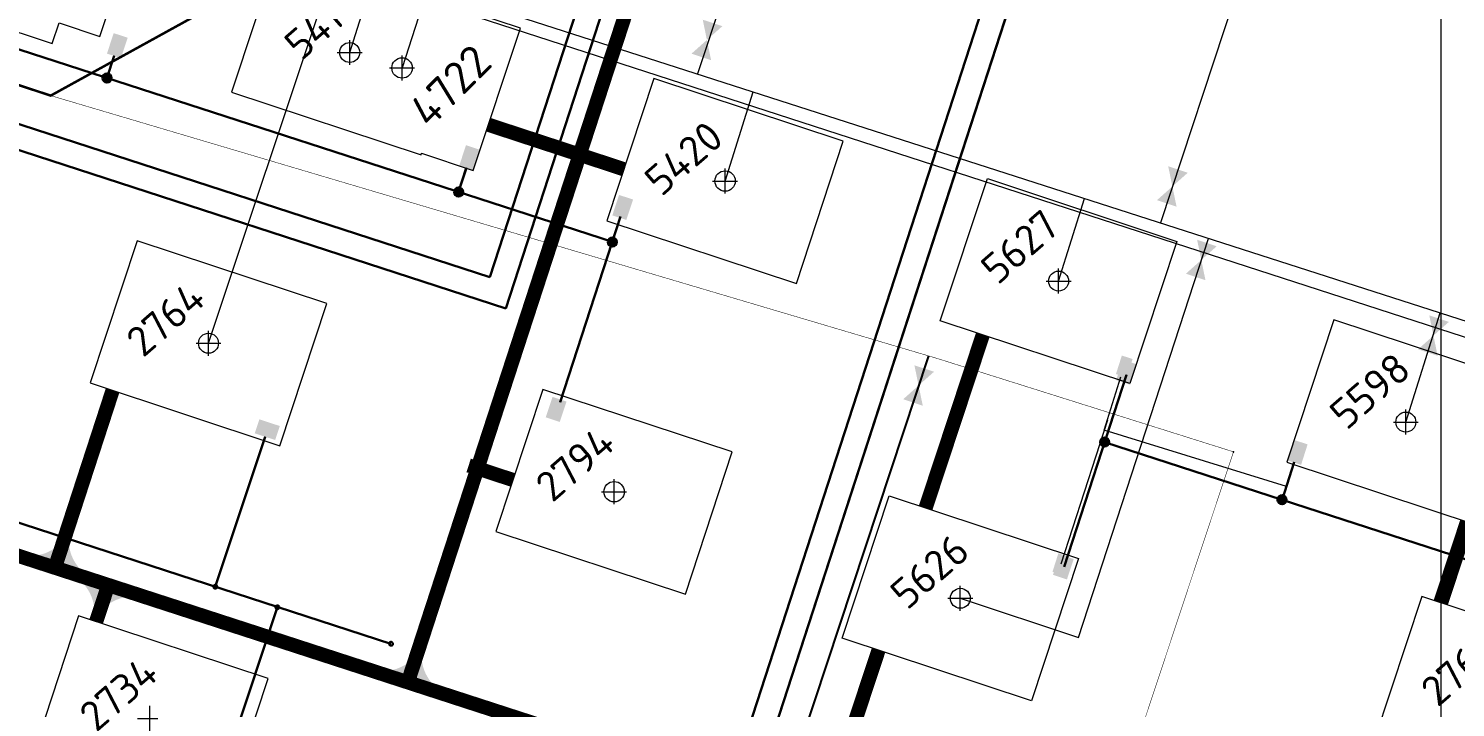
# Model space of a CAD drawing. Header units: millimetres. Extents: x 519 to 9564855, y -810 to 5021775.
# Drawn here: x 9542434 to 9543006, y 4996471 to 4996743 of the extents above; entities that cross this region are included whole.
import ezdxf

# ---------------------------------------------------------------- set-up
doc = ezdxf.new("R2010")
doc.units = ezdxf.units.MM
doc.header["$LTSCALE"] = 2
doc.header["$MEASUREMENT"] = 0
doc.header["$PDMODE"] = 2
doc.header["$PDSIZE"] = 5
doc.linetypes.add('92051501$0$DASHED', pattern=[0.75, 0.5, -0.25])
doc.linetypes.add('92051501$0$GROUND2', pattern=[35, 25, -10])
for name, color, linetype in [('164 скв. на 2011 год (измененные)', 121, 'Continuous'), ('Existing roads', 41, 'Continuous'), ('FIBERGLASS', 212, 'Continuous'), ('GRID_PULKOVO', 7, 'Continuous'), ('OilColl&Flowlines', 3, 'Continuous'), ('POINT', 7, 'Continuous'), ('Stage 12 wells.Text&Frame', 52, 'Continuous'), ('Stage VII wells', 9, 'Continuous'), ('лэп', 1, 'Continuous'), ('Скважины  2018 года', 7, 'Continuous'), ('Скважины 2017г', 221, 'Continuous')]:
    doc.layers.add(name, color=color, linetype=linetype)
for name, color, linetype, lineweight in [('200 скв. на 2010 год', 61, 'Continuous', 0), ('PPLINE_GAS', 4, 'GAS_LINE', 30), ('Электро', 1, 'Continuous', 30), ('Электроснаб', 1, 'Continuous', 18), ('Электроснабжене', 1, 'Continuous', 18)]:
    doc.layers.add(name, color=color, linetype=linetype, lineweight=lineweight)
doc.styles.add('92051501$0$STANDARD', font='simplex.shx')
doc.styles.add('Elect', font='isocpeur.ttf')
doc.styles.get("Standard").update_dxf_attribs({"font": 'isocpeur.ttf', "width": 0.5})
doc.linetypes.add('CAB', pattern='A,0.7,-0.43403,["K",Standard,S=0.9,R=0,X=-0.4,Y=-0.3],-0.8', length=1.93403)
doc.linetypes.add('GAS_LINE', pattern='A,0.5,-0.2,["G",92051501$0$STANDARD,S=0.1,R=0,X=-0.1,Y=-0.05],-0.05', length=0.75)

# ---------------------------------------------------------------- blocks, each defined once
blk = doc.blocks.new('CROSS')
at = {"color": 0}
for p, q in [((-50, 0), (50, 0)), ((0, -50), (0, 50))]:
    blk.add_line(p, q, dxfattribs=at)

msp = doc.modelspace()

# ---------------------------------------------------------------- hatches: boundary and pattern name
at = {"layer": 'Existing roads', "lineweight": 0}
h = msp.add_hatch(color=256, dxfattribs=at)
h.paths.add_polyline_path([(9542448.49391, 4996536.0376), (9542450.08115, 4996535.44083, 0.155118741), (9542454.6138, 4996525.90382), (9542446.05821, 4996528.65696)])
h.paths.add_polyline_path([(9542446.96821, 4996536.61122), (9542448.49391, 4996536.0376), (9542446.05821, 4996528.65696), (9542437.26227, 4996531.48744, 0.161550784)])
h = msp.add_hatch(color=256, dxfattribs=at)
h.paths.add_polyline_path([(9542461.7441, 4996510.26834), (9542460.15686, 4996510.86511, 0.155118741), (9542455.6242, 4996520.40212), (9542464.1798, 4996517.64898)])
h.paths.add_polyline_path([(9542463.2698, 4996509.69472), (9542461.7441, 4996510.26834), (9542464.1798, 4996517.64898), (9542472.97574, 4996514.81849, 0.161550784)])
h = msp.add_hatch(color=256, dxfattribs=at)
h.paths.add_polyline_path([(9542589.91449, 4996489.91555), (9542591.50173, 4996489.31879, 0.155118741), (9542596.03438, 4996479.78178), (9542587.47879, 4996482.53492)])
h.paths.add_polyline_path([(9542588.38879, 4996490.48918), (9542589.91449, 4996489.91555), (9542587.47879, 4996482.53492), (9542578.68285, 4996485.3654, 0.161550784)])
at = {"layer": 'Скважины 2017г', "linetype": 'ByBlock', "lineweight": 0, "ltscale": 40}
h = msp.add_hatch(color=1, dxfattribs=at)
h.dxf.hatch_style = 1
h.set_gradient(color1=(255, 0, 0), color2=(255, 0, 0), tint=1)
h.paths.add_polyline_path([(9542874.10185, 4996602.76813), (9542876.4609, 4996610.19518), (9542872.14702, 4996611.5654), (9542869.78797, 4996604.13834)])
h = msp.add_hatch(color=1, dxfattribs=at)
h.dxf.hatch_style = 1
h.set_gradient(color1=(255, 0, 0), color2=(255, 0, 0), tint=1)
h.paths.add_polyline_path([(9542848.66776, 4996523.56002), (9542851.02681, 4996530.98708), (9542846.71293, 4996532.35729), (9542844.35388, 4996524.93023)])
at = {"layer": 'Электро'}
for points in [[(9542465.28511, 4996732.57274), (9542470.89734, 4996730.71576), (9542473.60457, 4996738.89762), (9542467.99234, 4996740.7546)], [(9542606.52864, 4996687.68097), (9542612.14088, 4996685.82398), (9542614.84811, 4996694.00584), (9542609.23587, 4996695.86282)], [(9542667.89265, 4996667.74259), (9542673.50489, 4996665.88561), (9542676.21211, 4996674.06746), (9542670.59988, 4996675.92445)], [(9542641.1969, 4996586.82516), (9542646.80914, 4996584.96817), (9542649.51637, 4996593.15003), (9542643.90413, 4996595.00702)], [(9542532.73431, 4996577.70882), (9542534.5913, 4996583.32106), (9542526.40944, 4996586.02829), (9542524.55246, 4996580.41605)]]:
    msp.add_hatch(color=256, dxfattribs=at).paths.add_polyline_path(points)
h = msp.add_hatch(color=256, dxfattribs=at)
edge = h.paths.add_edge_path()
edge.add_arc((9542465.24978, 4996722.73789), 1.80448, 0, 360)
h = msp.add_hatch(color=256, dxfattribs=at)
edge = h.paths.add_edge_path()
edge.add_arc((9542606.25493, 4996677.15801), 1.80448, 0, 360)
h = msp.add_hatch(color=256, dxfattribs=at)
edge = h.paths.add_edge_path()
edge.add_arc((9542667.92493, 4996657.12022), 1.80448, 0, 360)
at = {"layer": 'Электро', "ltscale": 7.5}
for points in [[(9542869.88845, 4996601.72692), (9542875.50068, 4996599.86993), (9542878.20791, 4996608.05179), (9542872.59567, 4996609.90878)], [(9542946.63101, 4996575.9907), (9542940.99888, 4996577.78646), (9542938.38091, 4996569.57561), (9542944.01303, 4996567.77985)], [(9542844.53722, 4996523.70386), (9542850.14945, 4996521.84687), (9542852.85668, 4996530.02873), (9542847.24444, 4996531.88571)]]:
    msp.add_hatch(color=256, dxfattribs=at).paths.add_polyline_path(points)
at = {"layer": 'Электро'}
h = msp.add_hatch(color=256, dxfattribs=at)
edge = h.paths.add_edge_path()
edge.add_arc((9542865.24816, 4996576.91689), 1.80448, 0, 360)
h = msp.add_hatch(color=256, dxfattribs=at)
edge = h.paths.add_edge_path()
edge.add_arc((9542936.38862, 4996553.80195), 1.80448, 0, 360)
at = {"layer": 'Электроснаб', "linetype": '92051501$0$DASHED', "lineweight": 0}
for points in [[(9542465.28511, 4996732.57274), (9542470.89734, 4996730.71576), (9542473.60457, 4996738.89762), (9542467.99234, 4996740.7546)], [(9542606.52864, 4996687.68097), (9542612.14088, 4996685.82398), (9542614.84811, 4996694.00584), (9542609.23587, 4996695.86282)], [(9542667.89265, 4996667.74259), (9542673.50489, 4996665.88561), (9542676.21211, 4996674.06746), (9542670.59988, 4996675.92445)], [(9542641.1969, 4996586.82516), (9542646.80914, 4996584.96817), (9542649.51637, 4996593.15003), (9542643.90413, 4996595.00702)], [(9542532.73431, 4996577.70882), (9542534.5913, 4996583.32106), (9542526.40944, 4996586.02829), (9542524.55246, 4996580.41605)]]:
    msp.add_hatch(color=1, dxfattribs=at).paths.add_polyline_path(points)
h = msp.add_hatch(color=1, dxfattribs=at)
edge = h.paths.add_edge_path()
edge.add_arc((9542465.24978, 4996722.73789), 1.80448, 0, 360)
h = msp.add_hatch(color=1, dxfattribs=at)
edge = h.paths.add_edge_path()
edge.add_arc((9542606.25493, 4996677.15801), 1.80448, 0, 360)
h = msp.add_hatch(color=1, dxfattribs=at)
edge = h.paths.add_edge_path()
edge.add_arc((9542667.92493, 4996657.12022), 1.80448, 0, 360)
at = {"layer": 'Электроснаб', "linetype": '92051501$0$DASHED', "lineweight": 0, "ltscale": 7.5}
for points in [[(9542869.88845, 4996601.72692), (9542875.50068, 4996599.86993), (9542878.20791, 4996608.05179), (9542872.59567, 4996609.90878)], [(9542946.63101, 4996575.9907), (9542940.99888, 4996577.78646), (9542938.38091, 4996569.57561), (9542944.01303, 4996567.77985)], [(9542844.53722, 4996523.70386), (9542850.14945, 4996521.84687), (9542852.85668, 4996530.02873), (9542847.24444, 4996531.88571)]]:
    msp.add_hatch(color=1, dxfattribs=at).paths.add_polyline_path(points)
at = {"layer": 'Электроснаб', "linetype": '92051501$0$DASHED', "lineweight": 0}
h = msp.add_hatch(color=1, dxfattribs=at)
edge = h.paths.add_edge_path()
edge.add_arc((9542865.24816, 4996576.91689), 1.80448, 0, 360)
h = msp.add_hatch(color=1, dxfattribs=at)
edge = h.paths.add_edge_path()
edge.add_arc((9542936.38862, 4996553.80195), 1.80448, 0, 360)
at = {"layer": 'Электроснабжене', "linetype": '92051501$0$DASHED', "lineweight": 0}
for points in [[(9542465.28511, 4996732.57274), (9542470.89734, 4996730.71576), (9542473.60457, 4996738.89762), (9542467.99234, 4996740.7546)], [(9542606.52864, 4996687.68097), (9542612.14088, 4996685.82398), (9542614.84811, 4996694.00584), (9542609.23587, 4996695.86282)], [(9542667.89265, 4996667.74259), (9542673.50489, 4996665.88561), (9542676.21211, 4996674.06746), (9542670.59988, 4996675.92445)], [(9542641.1969, 4996586.82516), (9542646.80914, 4996584.96817), (9542649.51637, 4996593.15003), (9542643.90413, 4996595.00702)], [(9542532.73431, 4996577.70882), (9542534.5913, 4996583.32106), (9542526.40944, 4996586.02829), (9542524.55246, 4996580.41605)]]:
    msp.add_hatch(color=1, dxfattribs=at).paths.add_polyline_path(points)
h = msp.add_hatch(color=1, dxfattribs=at)
edge = h.paths.add_edge_path()
edge.add_arc((9542465.24978, 4996722.73789), 1.80448, 0, 360)
h = msp.add_hatch(color=1, dxfattribs=at)
edge = h.paths.add_edge_path()
edge.add_arc((9542606.25493, 4996677.15801), 1.80448, 0, 360)
h = msp.add_hatch(color=1, dxfattribs=at)
edge = h.paths.add_edge_path()
edge.add_arc((9542667.92493, 4996657.12022), 1.80448, 0, 360)
at = {"layer": 'Электроснабжене', "linetype": '92051501$0$DASHED', "lineweight": 0, "ltscale": 7.5}
for points in [[(9542869.88845, 4996601.72692), (9542875.50068, 4996599.86993), (9542878.20791, 4996608.05179), (9542872.59567, 4996609.90878)], [(9542946.63101, 4996575.9907), (9542940.99888, 4996577.78646), (9542938.38091, 4996569.57561), (9542944.01303, 4996567.77985)], [(9542844.53722, 4996523.70386), (9542850.14945, 4996521.84687), (9542852.85668, 4996530.02873), (9542847.24444, 4996531.88571)]]:
    msp.add_hatch(color=1, dxfattribs=at).paths.add_polyline_path(points)
at = {"layer": 'Электроснабжене', "linetype": '92051501$0$DASHED', "lineweight": 0}
h = msp.add_hatch(color=1, dxfattribs=at)
edge = h.paths.add_edge_path()
edge.add_arc((9542865.24816, 4996576.91689), 1.80448, 0, 360)
h = msp.add_hatch(color=1, dxfattribs=at)
edge = h.paths.add_edge_path()
edge.add_arc((9542936.38862, 4996553.80195), 1.80448, 0, 360)

# ---------------------------------------------------------------- linework, layer by layer
at = {"layer": '164 скв. на 2011 год (измененные)', "color": 0, "linetype": 'ByBlock', "lineweight": 0}
msp.add_lwpolyline([(9542938.28202, 4996568.8776), (9543014.26255, 4996543.73702), (9543033.11798, 4996600.72241), (9542957.13745, 4996625.86299)], close=True, dxfattribs=at)
msp.add_circle((9542986, 4996584.9), 4, dxfattribs=at)
msp.add_point((9542986, 4996584.9), dxfattribs=at)
at = {"layer": '200 скв. на 2010 год', "color": 0, "linetype": 'ByBlock', "lineweight": 0}
msp.add_lwpolyline([(9542402.61764, 4996813.34308), (9542386.23745, 4996818.76299), (9542367.38202, 4996761.77759), (9542443.36255, 4996736.63701), (9542446.08236, 4996744.85692)], dxfattribs=at)
at = {"layer": 'Existing roads', "linetype": 'ByBlock', "lineweight": 0}
msp.add_line((9542467.31593, 4996596.85682), (9542444.40894, 4996526.5654), dxfattribs=at)
at = {"layer": 'Existing roads', "lineweight": 0, "const_width": 5.7, "flags": 128}
for points in [[(9542751.7726, 4996989.64924), (9542585.89278, 4996480.63747)], [(9541688.76596, 4996771.85929), (9542860.23265, 4996391.58233)], [(9542618.30399, 4996704.01791), (9542654.79056, 4996692.05429)], [(9542654.79056, 4996692.05429), (9542672.53308, 4996686.20452)], [(9542816.41524, 4996619.84161), (9542793.47759, 4996550.51883)], [(9542467.56035, 4996597.60683), (9542444.40894, 4996526.5654)], [(9542610.29056, 4996567.55429), (9542628.03308, 4996561.70452)], [(9542460.92278, 4996504.9026), (9542465.75113, 4996519.44261)], [(9542774.62216, 4996493.53344), (9542752.46379, 4996426.56584)]]:
    msp.add_lwpolyline(points, dxfattribs=at)
at = {"layer": 'Existing roads', "linetype": 'ByBlock', "lineweight": 0, "ltscale": 80}
msp.add_lwpolyline([(9543000.00017, 4996512.56062, 6, 6, 0), (9543010.70533, 4996544.91403, 0.2, 0.2, 0)], format="xyseb", dxfattribs=at)
at = {"layer": 'Existing roads', "color": 0, "linetype": 'ByBlock', "lineweight": 0, "ltscale": 80}
msp.add_point((9542668.6, 4996557), dxfattribs=at)
at = {"layer": 'FIBERGLASS', "lineweight": 0, "ltscale": 5, "const_width": 1}
msp.add_lwpolyline([(9541202.46, 4996731.86), (9541157.86089, 4996595.43189), (9541344.59256, 4996532.15575), (9542055.29603, 4996843.09363), (9542442.74738, 4996715.71339), (9542720.61, 4996868.84), (9542838.83, 4997229.37), (9543081.81, 4997149.7), (9543145.77, 4997182.12), (9543440.72, 4997085.62), (9543558.29, 4997444.97), (9544154.46845, 4997245.2615), (9544223.59731, 4997450.79678)], dxfattribs=at)
at = {"layer": 'GRID_PULKOVO', "lineweight": 0}
msp.add_line((9543000.00017, 5010000), (9543000.00017, 4991999.97358), dxfattribs=at)
at = {"layer": 'OilColl&Flowlines', "linetype": 'ByBlock', "lineweight": 0}
for p, q in [((9542752.5, 4996876.9), (9542702.06099, 4996724.4619, -15.37285)), ((9542506, 4996616.5), (9542557.56196, 4996770.88399, -13.42779))]:
    msp.add_line(p, q, dxfattribs=at)
at = {"layer": 'OilColl&Flowlines', "lineweight": 0}
for p, q in [((9542934, 4996805), (9542887.58432, 4996664.7213, -17.88555)), ((9542466.89751, 4996800.04923, -12.20314), (9543405.25745, 4996498.19449, -24.878)), ((9542594.06178, 4996759.1426, -26.24171), (9542583.6, 4996726.8))]:
    msp.add_line(p, q, dxfattribs=at)
at = {"layer": 'OilColl&Flowlines', "linetype": 'ByBlock', "lineweight": 0, "ltscale": 200}
msp.add_line((9542986, 4996584.9), (9542999.80274, 4996628.62251), dxfattribs=at)
at = {"layer": 'OilColl&Flowlines', "linetype": '92051501$0$GROUND2', "lineweight": -2, "ltscale": 50, "elevation": -9.1919}
msp.add_lwpolyline([(9542794.60334, 4996611.44636), (9542732.9989, 4996425.28971), (9543428.17013, 4996195.27854)], dxfattribs=at)
at = {"layer": 'OilColl&Flowlines', "linetype": 'ByBlock', "lineweight": 0}
for points in [[(9542711.9942, 4996743.53734), (9542705.81418, 4996738.03277), (9542704.1371, 4996746.13711)], [(9542707.49126, 4996729.92843), (9542699.63416, 4996732.5282), (9542705.81418, 4996738.03277)], [(9542910.18547, 4996655.36455), (9542904.00544, 4996649.85998), (9542902.32836, 4996657.96432)], [(9542905.68253, 4996641.75564), (9542897.82542, 4996644.35542), (9542904.00544, 4996649.85998)], [(9543003.26076, 4996625.06169), (9542997.08074, 4996619.55712), (9542995.40365, 4996627.66146)], [(9542998.75782, 4996611.45278), (9542990.90071, 4996614.05256), (9542997.08074, 4996619.55712)]]:
    msp.add_solid(points, dxfattribs=at)
at = {"layer": 'OilColl&Flowlines', "lineweight": 0}
for points in [[(9542898.59516, 4996684.82571), (9542892.41514, 4996679.32114), (9542890.73806, 4996687.42548)], [(9542894.09222, 4996671.2168), (9542886.23512, 4996673.81658), (9542892.41514, 4996679.32114)], [(9542796.85157, 4996605.06982, -9.1919), (9542790.67155, 4996599.56525, -9.1919), (9542788.99446, 4996607.66959, -9.1919)], [(9542792.34863, 4996591.46091, -9.1919), (9542784.49152, 4996594.06069, -9.1919), (9542790.67155, 4996599.56525, -9.1919)]]:
    msp.add_solid(points, dxfattribs=at)
at = {"layer": 'PPLINE_GAS', "color": 4, "linetype": 'GAS_LINE', "lineweight": 0, "ltscale": 25}
msp.add_line((9542142.95455, 4996899.94455), (9543386.04343, 4996496.88323), dxfattribs=at)
at = {"layer": 'Stage 12 wells.Text&Frame', "color": 0, "linetype": 'ByBlock', "lineweight": 0}
msp.add_lwpolyline([(9542446.08236, 4996744.85692), (9542462.46255, 4996739.43701), (9542481.31798, 4996796.42241), (9542405.33745, 4996821.56299), (9542402.61764, 4996813.34308)], dxfattribs=at)
at = {"layer": 'Stage 12 wells.Text&Frame', "color": 0, "lineweight": 0}
msp.add_lwpolyline([(9542591.40025, 4996692.60688), (9542612.16255, 4996685.73701), (9542631.01798, 4996742.72241), (9542555.03745, 4996767.86299), (9542554.80443, 4996767.15874)], dxfattribs=at)
msp.add_circle((9542583.6, 4996726.8), 4.0951, dxfattribs=at)
at = {"layer": 'Stage VII wells', "color": 0, "linetype": 'ByBlock', "lineweight": 0}
for points in [[(9542458.58202, 4996600.5776), (9542534.56255, 4996575.43702), (9542553.41798, 4996632.42241), (9542477.43745, 4996657.56299)], [(9542973.58202, 4996458.0776), (9543049.56255, 4996432.93702), (9543068.41798, 4996489.92241), (9542992.43745, 4996515.06299)]]:
    msp.add_lwpolyline(points, close=True, dxfattribs=at)
msp.add_circle((9542506, 4996616.5), 4, dxfattribs=at)
at = {"layer": 'Stage VII wells', "color": 0, "linetype": 'ByBlock', "lineweight": 0, "ltscale": 80}
msp.add_point((9542506, 4996616.5), dxfattribs=at)
at = {"layer": 'лэп', "color": 0, "linetype": 'ByBlock', "lineweight": 0, "ltscale": 80}
msp.add_point((9542583.6, 4996726.8), dxfattribs=at)
at = {"layer": 'Скважины  2018 года', "color": 3, "linetype": 'ByBlock', "lineweight": 0, "ltscale": 50}
for p, q in [((9542562.6, 4996733), (9542573.00446, 4996765.91639, -13.63638)), ((9542713.1, 4996681.5), (9542724.37925, 4996717.22165, -15.68107))]:
    msp.add_line(p, q, dxfattribs=at)
at = {"layer": 'Скважины  2018 года', "color": 0, "linetype": 'ByBlock', "lineweight": 0}
msp.add_lwpolyline([(9542554.80443, 4996767.15874), (9542534.00522, 4996774.01632), (9542515.2178, 4996717.03358), (9542591.19478, 4996691.98368), (9542591.40025, 4996692.60688)], dxfattribs=at)
msp.add_lwpolyline([(9542665.7178, 4996665.53358), (9542741.69478, 4996640.48368), (9542760.4822, 4996697.46642), (9542684.50522, 4996722.51632)], close=True, dxfattribs=at)
at = {"layer": 'Скважины  2018 года', "linetype": 'ByBlock', "lineweight": 0, "ltscale": 2}
msp.add_lwpolyline([(9542621.2178, 4996541.03358), (9542697.19478, 4996515.98368), (9542715.9822, 4996572.96642), (9542640.00522, 4996598.01632)], close=True, dxfattribs=at)
at = {"layer": 'Скважины  2018 года', "color": 0, "linetype": 'ByBlock', "lineweight": 0}
for centre, radius in [((9542562.6, 4996733), 4), ((9542713.1, 4996681.5), 4.0951)]:
    msp.add_circle(centre, radius, dxfattribs=at)
at = {"layer": 'Скважины  2018 года', "linetype": 'ByBlock', "lineweight": 0, "ltscale": 2}
msp.add_circle((9542668.6, 4996557), 4.0951, dxfattribs=at)
at = {"layer": 'Скважины  2018 года', "color": 0, "linetype": 'ByBlock', "lineweight": 0}
for p in [(9542562.6, 4996733), (9542713.1, 4996681.5), (9542482.5, 4996466.2)]:
    msp.add_point(p, dxfattribs=at)
at = {"layer": 'Скважины  2018 года', "linetype": 'ByBlock', "lineweight": 0, "ltscale": 2}
msp.add_point((9542668.6, 4996557), dxfattribs=at)
at = {"layer": 'Скважины 2017г', "color": 116, "linetype": 'ByBlock', "lineweight": 0, "ltscale": 40, "true_color": 0x136734, "const_width": 0.2, "elevation": -25.7013}
for points in [[(9542916.9032, 4996573.0002), (9542798.0554, 4996610.4234), (9542442.74738, 4996715.71339)], [(9542794.4, 4996355.5), (9542839.06279, 4996340.50646), (9542853.88142, 4996385.29334), (9542863.924, 4996413.3742), (9542916.9032, 4996573.0002)]]:
    msp.add_lwpolyline(points, dxfattribs=at)
at = {"layer": 'Скважины 2017г', "color": 0, "linetype": 'ByBlock', "lineweight": 0}
for points in [[(9542799.38202, 4996625.47759), (9542818.23745, 4996682.46299), (9542894.21798, 4996657.32241), (9542875.36255, 4996600.33701), (9542799.38202, 4996625.47759)], [(9542759.98202, 4996498.37759), (9542778.83745, 4996555.36299), (9542854.81798, 4996530.22241), (9542835.96255, 4996473.23701), (9542759.98202, 4996498.37759)]]:
    msp.add_lwpolyline(points, dxfattribs=at)
at = {"layer": 'Скважины 2017г', "color": 3, "linetype": 'ByBlock', "lineweight": 0, "ltscale": 40}
for points in [[(9542846.8, 4996641.4), (9542857.20924, 4996674.49246)], [(9542807.4, 4996514.3), (9542854.76791, 4996498.62682), (9542906.82843, 4996658.53079)]]:
    msp.add_lwpolyline(points, dxfattribs=at)
at = {"layer": 'Скважины 2017г', "color": 1, "linetype": 'CAB', "lineweight": 0, "ltscale": 40}
for points, elevation in [([(9542938.11427, 4996559.05453), (9542865.1193, 4996581.64147), (9542871.75471, 4996603.08534)], -0.29299), ([(9542866.43399, 4996585.73773), (9542847.63531, 4996527.9735)], 0)]:
    msp.add_lwpolyline(points, dxfattribs=dict(at, elevation=elevation))
at = {"layer": 'Скважины 2017г', "color": 0, "linetype": 'ByBlock', "lineweight": 0}
msp.add_lwpolyline([(9542435.1178, 4996450.23358), (9542511.09478, 4996425.18368), (9542529.8822, 4996482.16642), (9542453.90522, 4996507.21632)], close=True, dxfattribs=at)
for centre in [(9542846.8, 4996641.4), (9542807.4, 4996514.3)]:
    msp.add_circle(centre, 4, dxfattribs=at)
for p in [(9542846.8, 4996641.4), (9542807.4, 4996514.3)]:
    msp.add_point(p, dxfattribs=at)
at = {"layer": 'Электро'}
for p, q in [((9542913.64678, 4997518.07549, 47.36082), (9542625.21604, 4996630.37694, 47.36082)), ((9542901.04605, 4997511.65509, 47.36082), (9542618.79565, 4996642.97768, 47.36082)), ((9542667.92493, 4996657.12022, 0), (9541618.071, 4996997.01867, 0)), ((9542468.13182, 4996731.64173), (9542465.24978, 4996722.73789, 0)), ((9542382.36513, 4996719.79861, 47.36082), (9542618.79565, 4996642.97768, 47.36082)), ((9542388.78553, 4996707.19788, 47.36082), (9542625.21604, 4996630.37694, 47.36082)), ((9542609.36133, 4996686.74709), (9542606.25493, 4996677.15801, 0)), ((9542609.33677, 4996686.67128), (9542606.25493, 4996677.15801, 0)), ((9542647.03697, 4996592.8337, 0), (9542671.21756, 4996667.25389, 0)), ((9542528.65632, 4996578.99182, 0), (9542508.71797, 4996518.94715, 0))]:
    msp.add_line(p, q, dxfattribs=at)
at = {"layer": 'Электро', "ltscale": 0.5}
for p, q in [((9542660.15867, 4996270.28167, 47.36082), (9542988.49341, 4997280.7921, 47.36082)), ((9542660.15867, 4996270.28167, 47.36082), (9542988.49341, 4997280.7921, 47.36082)), ((9542666.57907, 4996257.68094, 47.36082), (9542961.49552, 4997165.32184)), ((9542666.57907, 4996257.68094, 47.36082), (9542961.16067, 4997164.30989, 47.36082))]:
    msp.add_line(p, q, dxfattribs=at)
at = {"layer": 'Электро', "ltscale": 25}
for p, q in [((9542262.62719, 4996598.87555, 0), (9542579.12916, 4996496.07814, 0)), ((9542506.86507, 4996429.93576), (9542533.65301, 4996510.84805, 0))]:
    msp.add_line(p, q, dxfattribs=at)
at = {"layer": 'Электро', "ltscale": 7.5}
for p, q in [((9542873.9818, 4996603.79628), (9542848.99538, 4996526.89599)), ((9542936.38862, 4996553.80195), (9542865.24816, 4996576.91689)), ((9542941.26009, 4996568.79479), (9542936.38862, 4996553.80195)), ((9542936.38862, 4996553.80195), (9543376.17946, 4996410.90524))]:
    msp.add_line(p, q, dxfattribs=at)
at = {"layer": 'Электро'}
for centre in [(9542465.24978, 4996722.73789, 0), (9542606.25493, 4996677.15801, 0), (9542667.92493, 4996657.12022, 0), (9542865.24816, 4996576.91689), (9542936.38862, 4996553.80195)]:
    msp.add_circle(centre, 1.80448, dxfattribs=at)
for centre, start, end in [((9542508.71797, 4996518.94715, 0), 162, 342), ((9542508.71797, 4996518.94715, 0), 342, 162), ((9542533.60639, 4996510.70725, 0), 161.9999999, 341.9999999), ((9542533.60639, 4996510.70725, 0), 341.9999999, 161.9999999), ((9542579.12916, 4996496.07814, 0), 162, 342), ((9542579.12916, 4996496.07814, 0), 342, 162)]:
    msp.add_arc(centre, 0.75, start, end, dxfattribs=at)
at = {"layer": 'Электроснаб', "color": 1, "linetype": '92051501$0$DASHED', "lineweight": 0}
for p, q in [((9542913.64678, 4997518.07549, 47.36082), (9542625.21604, 4996630.37694, 47.36082)), ((9542901.04605, 4997511.65509, 47.36082), (9542618.79565, 4996642.97768, 47.36082)), ((9542468.13182, 4996731.64173), (9542465.24978, 4996722.73789, 0)), ((9542382.36513, 4996719.79861, 47.36082), (9542618.79565, 4996642.97768, 47.36082)), ((9542388.78553, 4996707.19788, 47.36082), (9542625.21604, 4996630.37694, 47.36082)), ((9542609.36133, 4996686.74709), (9542606.25493, 4996677.15801, 0)), ((9542609.33677, 4996686.67128), (9542606.25493, 4996677.15801, 0)), ((9542528.65632, 4996578.99182, 0), (9542508.71797, 4996518.94715, 0))]:
    msp.add_line(p, q, dxfattribs=at)
at = {"layer": 'Электроснаб', "color": 1, "linetype": '92051501$0$DASHED', "lineweight": 0, "ltscale": 0.5}
for p, q in [((9542660.15867, 4996270.28167, 47.36082), (9542988.49341, 4997280.7921, 47.36082)), ((9542660.15867, 4996270.28167, 47.36082), (9542988.49341, 4997280.7921, 47.36082)), ((9542666.57907, 4996257.68094, 47.36082), (9542961.49552, 4997165.32184)), ((9542666.57907, 4996257.68094, 47.36082), (9542961.16067, 4997164.30989, 47.36082))]:
    msp.add_line(p, q, dxfattribs=at)
at = {"layer": 'Электроснаб', "color": 1, "linetype": 'ByBlock', "lineweight": 0}
for p, q in [((9542667.92493, 4996657.12022, 0), (9541618.071, 4996997.01867, 0)), ((9542647.03697, 4996592.8337, 0), (9542671.21756, 4996667.25389, 0))]:
    msp.add_line(p, q, dxfattribs=at)
at = {"layer": 'Электроснаб', "color": 1, "linetype": '92051501$0$DASHED', "lineweight": 0, "ltscale": 25}
msp.add_line((9542262.62719, 4996598.87555, 0), (9542579.12916, 4996496.07814, 0), dxfattribs=at)
at = {"layer": 'Электроснаб', "color": 1, "linetype": '92051501$0$DASHED', "lineweight": 0, "ltscale": 7.5}
for p, q in [((9542873.9818, 4996603.79628), (9542848.99538, 4996526.89599)), ((9542936.38862, 4996553.80195), (9542865.24816, 4996576.91689)), ((9542941.26009, 4996568.79479), (9542936.38862, 4996553.80195)), ((9542936.38862, 4996553.80195), (9543376.17946, 4996410.90524))]:
    msp.add_line(p, q, dxfattribs=at)
at = {"layer": 'Электроснаб', "color": 1, "lineweight": 0, "ltscale": 25}
msp.add_line((9542506.86507, 4996429.93576), (9542533.65301, 4996510.84805, 0), dxfattribs=at)
at = {"layer": 'Электроснаб', "color": 1, "linetype": '92051501$0$DASHED', "lineweight": 0}
for centre in [(9542465.24978, 4996722.73789, 0), (9542606.25493, 4996677.15801, 0), (9542667.92493, 4996657.12022, 0), (9542865.24816, 4996576.91689), (9542936.38862, 4996553.80195)]:
    msp.add_circle(centre, 1.80448, dxfattribs=at)
at = {"layer": 'Электроснаб', "color": 1, "lineweight": 0}
for centre, start, end in [((9542508.71797, 4996518.94715, 0), 162, 342), ((9542508.71797, 4996518.94715, 0), 342, 162), ((9542533.60639, 4996510.70725, 0), 161.9999999, 341.9999999), ((9542533.60639, 4996510.70725, 0), 341.9999999, 161.9999999), ((9542579.12916, 4996496.07814, 0), 162, 342), ((9542579.12916, 4996496.07814, 0), 342, 162)]:
    msp.add_arc(centre, 0.75, start, end, dxfattribs=at)
at = {"layer": 'Электроснабжене', "color": 1, "linetype": '92051501$0$DASHED', "lineweight": 0}
for p, q in [((9542887.12671, 4997468.81577, 47.36082), (9542618.79565, 4996642.97768, 47.36082)), ((9542896.62064, 4997465.6744, 47.36082), (9542625.21604, 4996630.37694, 47.36082)), ((9542468.13182, 4996731.64173), (9542465.24978, 4996722.73789, 0)), ((9542382.36513, 4996719.79861, 47.36082), (9542618.79565, 4996642.97768, 47.36082)), ((9542388.78553, 4996707.19788, 47.36082), (9542625.21604, 4996630.37694, 47.36082)), ((9542609.36133, 4996686.74709), (9542606.25493, 4996677.15801, 0)), ((9542609.33677, 4996686.67128), (9542606.25493, 4996677.15801, 0)), ((9542528.65632, 4996578.99182, 0), (9542508.71797, 4996518.94715, 0))]:
    msp.add_line(p, q, dxfattribs=at)
at = {"layer": 'Электроснабжене', "color": 1, "lineweight": 0, "ltscale": 0.5}
for p, q in [((9542660.15867, 4996270.28167, 47.36082), (9542988.49341, 4997280.7921, 47.36082)), ((9542660.15867, 4996270.28167, 47.36082), (9542988.49341, 4997280.7921, 47.36082)), ((9542666.57907, 4996257.68094, 47.36082), (9542961.49552, 4997165.32184)), ((9542666.57907, 4996257.68094, 47.36082), (9542961.16067, 4997164.30989, 47.36082))]:
    msp.add_line(p, q, dxfattribs=at)
at = {"layer": 'Электроснабжене', "color": 1, "linetype": 'ByBlock', "lineweight": 0}
for p, q in [((9542667.92493, 4996657.12022, 0), (9541618.071, 4996997.01867, 0)), ((9542647.03697, 4996592.8337, 0), (9542671.21756, 4996667.25389, 0))]:
    msp.add_line(p, q, dxfattribs=at)
at = {"layer": 'Электроснабжене', "color": 1, "linetype": '92051501$0$DASHED', "lineweight": 0, "ltscale": 25}
msp.add_line((9542262.62719, 4996598.87555, 0), (9542579.12916, 4996496.07814, 0), dxfattribs=at)
at = {"layer": 'Электроснабжене', "color": 1, "lineweight": 0, "ltscale": 7.5}
for p, q in [((9542873.9818, 4996603.79628), (9542848.99538, 4996526.89599)), ((9542936.38862, 4996553.80195), (9542865.24816, 4996576.91689)), ((9542941.26009, 4996568.79479), (9542936.38862, 4996553.80195)), ((9542936.38862, 4996553.80195), (9543376.17946, 4996410.90524))]:
    msp.add_line(p, q, dxfattribs=at)
at = {"layer": 'Электроснабжене', "color": 1, "lineweight": 0, "ltscale": 25}
msp.add_line((9542506.86507, 4996429.93576), (9542533.65301, 4996510.84805, 0), dxfattribs=at)
at = {"layer": 'Электроснабжене', "color": 1, "linetype": '92051501$0$DASHED', "lineweight": 0}
for centre in [(9542465.24978, 4996722.73789, 0), (9542606.25493, 4996677.15801, 0), (9542667.92493, 4996657.12022, 0), (9542865.24816, 4996576.91689), (9542936.38862, 4996553.80195)]:
    msp.add_circle(centre, 1.80448, dxfattribs=at)
at = {"layer": 'Электроснабжене', "color": 1, "lineweight": 0}
for centre, start, end in [((9542508.71797, 4996518.94715, 0), 162, 342), ((9542508.71797, 4996518.94715, 0), 342, 162), ((9542533.60639, 4996510.70725, 0), 161.9999999, 341.9999999), ((9542533.60639, 4996510.70725, 0), 341.9999999, 161.9999999), ((9542579.12916, 4996496.07814, 0), 162, 342), ((9542579.12916, 4996496.07814, 0), 342, 162)]:
    msp.add_arc(centre, 0.75, start, end, dxfattribs=at)

# ---------------------------------------------------------------- block references
at = {"layer": 'POINT', "color": 2, "lineweight": 0, "xscale": 0.002, "yscale": 0.002, "zscale": 0.002}
msp.add_blockref('CROSS', (9542916.9032, 4996573.0002, -25.7217), dxfattribs=at)

# ---------------------------------------------------------------- texts
at = {"layer": '164 скв. на 2011 год (измененные)', "color": 0, "linetype": 'ByBlock', "lineweight": 0, "style": 'Elect'}
msp.add_text('5598', height=12, rotation=41, dxfattribs=at).set_placement((9542962.24624, 4996581.31747))
at = {"layer": 'Stage 12 wells.Text&Frame', "color": 0, "lineweight": 0, "style": 'Elect'}
msp.add_text('4722', height=13.005168, rotation=45, dxfattribs=at).set_placement((9542594.53881, 4996702.12622))
at = {"layer": 'Stage VII wells', "color": 0, "linetype": 'ByBlock', "lineweight": 0, "style": 'Elect'}
for s, p in [('2764', (9542479.77075, 4996610.42888)), ('2765', (9542998.78053, 4996470.36748))]:
    msp.add_text(s, height=12, rotation=41, dxfattribs=at).set_placement(p)
at = {"layer": 'Скважины  2018 года', "color": 0, "linetype": 'ByBlock', "lineweight": 0, "style": 'Elect'}
for s, p in [('5419', (9542543.19661, 4996729.32852)), ('5420', (9542687.56917, 4996674.91779))]:
    msp.add_text(s, height=12, rotation=41, dxfattribs=at).set_placement(p)
at = {"layer": 'Скважины  2018 года', "linetype": 'ByBlock', "lineweight": 0, "ltscale": 2, "style": 'Elect'}
msp.add_text('2794', height=12, rotation=41, dxfattribs=at).set_placement((9542643.84154, 4996552.34196))
at = {"layer": 'Скважины 2017г', "color": 0, "linetype": 'ByBlock', "lineweight": 0, "style": 'Elect'}
for s, p in [('5627', (9542822.41748, 4996639.52442)), ('5626', (9542786.10809, 4996509.26114)), ('2734', (9542460.98602, 4996460.338))]:
    msp.add_text(s, height=12, rotation=41, dxfattribs=at).set_placement(p)

doc.saveas('drawing.dxf')
